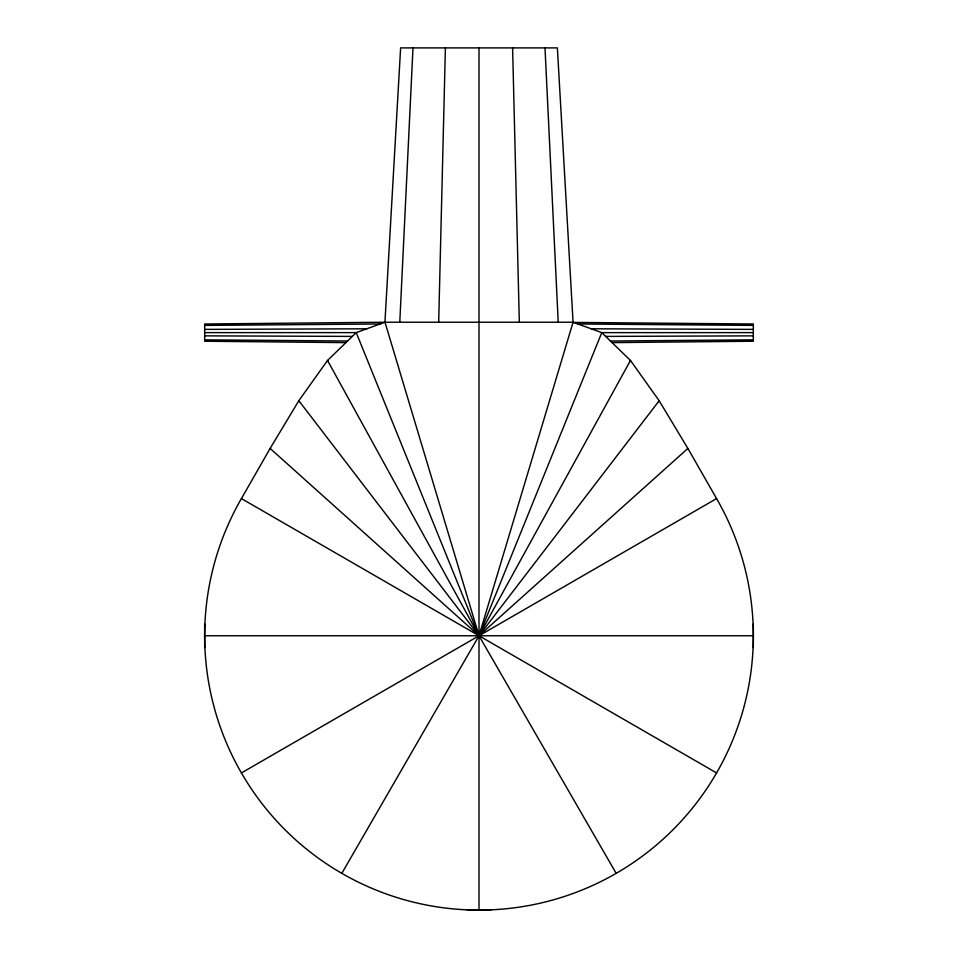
<?xml version="1.0" encoding="UTF-8"?>
<svg xmlns="http://www.w3.org/2000/svg" width="958" height="958" viewBox="0 0 958 958"><rect width="100%" height="100%" fill="white"/><g stroke="black" fill="none" stroke-linecap="round" stroke-linejoin="round"><path stroke-width="1.44" d="M438.68 322.235L445.398 47.9M399.785 322.235L412.994 47.9M629.861 361.729L630.46 360.459L601.768 332.618L573.064 322.235L384.936 322.235L204.665 323.996L204.665 341.24L345.922 342.629M658.649 401.701L659.164 400.743L630.472 360.447L479 635.765L341.838 873.325M270.647 449.086L270.132 448.452L479 635.765L659.164 400.731L687.88 448.44L716.584 498.591A274.335 274.335 0 0 1 479 910.1A274.335 274.335 0 0 1 241.416 498.591L270.12 448.44L298.824 400.719L327.528 360.447L356.232 332.618L384.936 322.235L400.624 47.9L557.376 47.9L573.064 322.235L479 635.765L616.162 873.325M572.956 322.403L753.335 323.996L753.335 341.24L612.078 342.629M687.353 449.086L687.868 448.452L479 635.765L298.836 400.731L299.351 401.701M241.44 772.926L716.56 498.603M204.665 325.409L380.158 323.972M610.414 341.012L753.335 339.839M204.665 329.384L366.842 328.786M605.672 336.402L753.335 335.863M204.665 332.618L356.232 332.618L479 635.765L601.756 332.642L753.335 332.618M204.689 635.765L753.311 635.765M467.241 910.1L490.759 910.1M591.158 328.786L753.335 329.384M204.665 335.863L352.328 336.402M577.842 323.972L753.335 325.409M204.665 339.839L347.586 341.012M241.44 498.603L716.56 772.926M385.044 322.403L479 635.765L327.54 360.471L328.139 361.729M545.006 47.9L558.215 322.235M512.602 47.9L519.32 322.235M753.335 624.005L753.335 647.524M479 47.9L479 910.076M204.665 624.005L204.665 647.524"/></g></svg>
